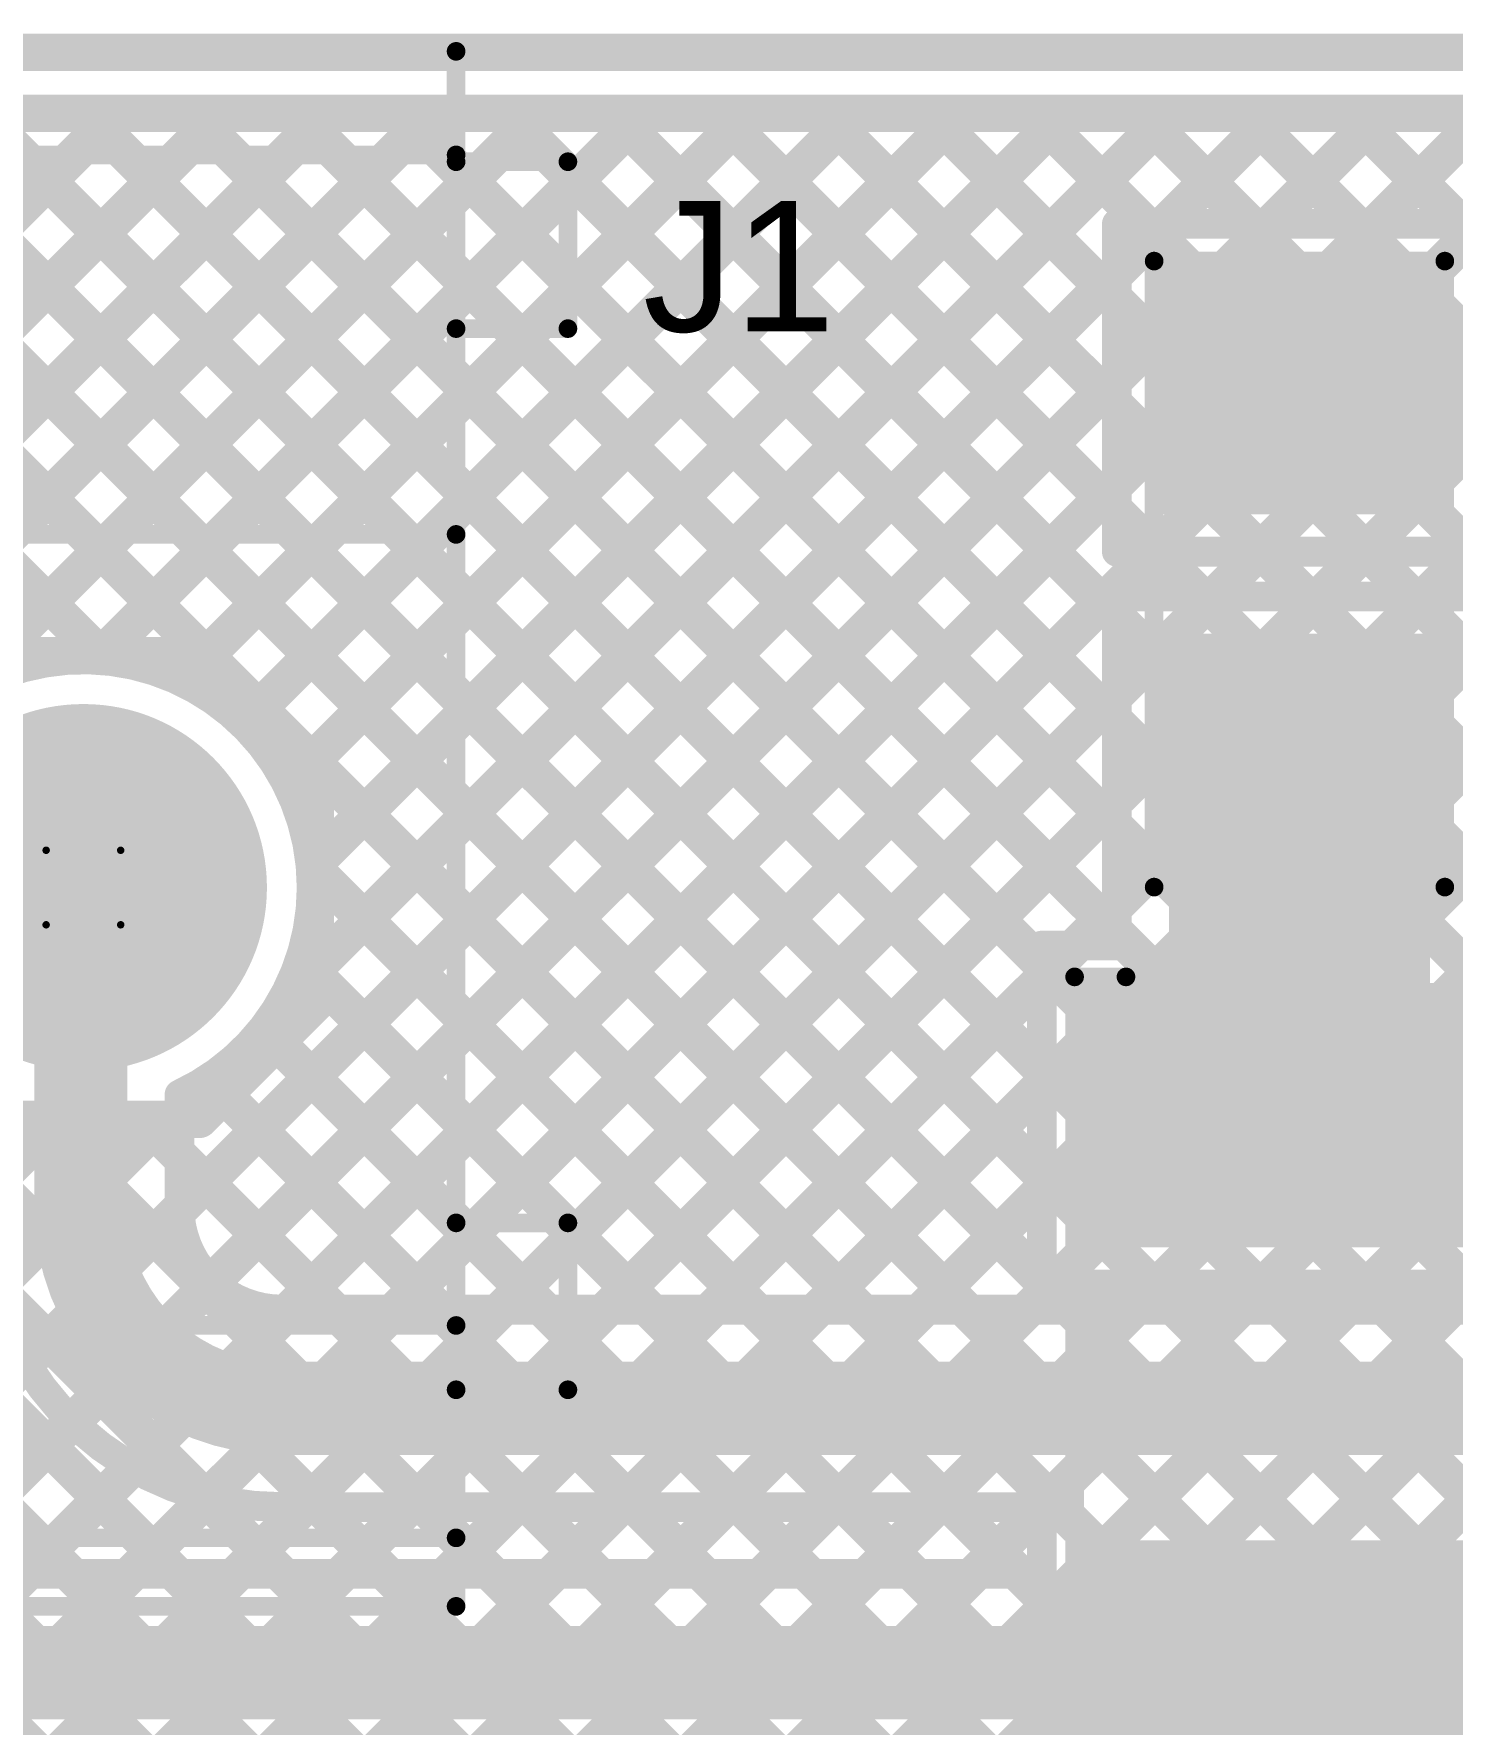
# Model space of a CAD drawing. Header units: inches. Extents: x -1.9 to 9.4, y 0 to 6.7.
# Drawn here: x 0.5357 to 0.9163, y 2.9372 to 3.3908 of the extents above; entities that cross this region are included whole.
import ezdxf

# ---------------------------------------------------------------- set-up
doc = ezdxf.new("R2010")
doc.units = ezdxf.units.IN
doc.header["$MEASUREMENT"] = 0
for name, color, linetype in [('Board Outline', 216, 'Continuous'), ('Bottom Layer', 5, 'Continuous'), ('Bottom Solder', 6, 'Continuous'), ('Drill Drawing', 1, 'Continuous'), ('Multi-Layer', 9, 'Continuous'), ('Pad Holes', 156, 'Continuous'), ('Top Layer', 1, 'Continuous'), ('Top Overlay', 2, 'Continuous'), ('Top Paste', 8, 'Continuous'), ('Top Solder', 216, 'Continuous')]:
    doc.layers.add(name, color=color, linetype=linetype)
doc.styles.add('Arial', font='', dxfattribs={"height": 0.2})
doc.styles.get('Arial').set_extended_font_data('Arial')

# ---------------------------------------------------------------- blocks, each defined once
blk = doc.blocks.new('KF129_5_08_3P_7')
at = {"layer": 'Bottom Layer'}
h = blk.add_hatch(color=5, dxfattribs=at)
edge = h.paths.add_edge_path()
edge.add_arc((-0.2, 0), 0.047244, 0, 360)
at = {"layer": 'Bottom Solder'}
h = blk.add_hatch(color=6, dxfattribs=at)
edge = h.paths.add_edge_path()
edge.add_arc((-0.2, 0), 0.049244, 0, 360)
at = {"layer": 'Multi-Layer'}
h = blk.add_hatch(color=9, dxfattribs=at)
edge = h.paths.add_edge_path()
edge.add_arc((-0.2, 0), 0.047244, 0, 360)
at = {"layer": 'Pad Holes'}
h = blk.add_hatch(color=7, dxfattribs=at)
edge = h.paths.add_edge_path()
edge.add_arc((-0.2, 0), 0.031496, 0, 360)
at = {"layer": 'Top Layer'}
h = blk.add_hatch(color=1, dxfattribs=at)
edge = h.paths.add_edge_path()
edge.add_arc((-0.2, 0), 0.047244, 0, 360)
at = {"layer": 'Top Solder'}
h = blk.add_hatch(color=216, dxfattribs=at)
edge = h.paths.add_edge_path()
edge.add_arc((-0.2, 0), 0.049244, 0, 360)
at = {"layer": 'Top Overlay', "const_width": 0.005}
for points in [[(-0.3, 0.192913), (-0.3, -0.22441)], [(0.3, 0.192913), (-0.3, 0.192913)], [(0.3, 0.174526), (-0.3, 0.174526)], [(-0.33, 0.134786), (-0.33, 0.09)], [(-0.3, 0.134786), (-0.33, 0.134786)], [(0.3, 0.117526), (-0.3, 0.117526)], [(-0.3, 0.09), (-0.33, 0.09)], [(0.3, -0.09477), (-0.3, -0.09477)], [(-0.33, -0.15), (-0.33, -0.194786)], [(-0.3, -0.15), (-0.33, -0.15)], [(-0.3, -0.194786), (-0.33, -0.194786)], [(0.3, -0.196622), (-0.3, -0.196622)], [(0.3, -0.22441), (-0.3, -0.22441)]]:
    blk.add_lwpolyline(points, dxfattribs=at)
at = {"layer": 'Top Overlay', "const_width": 0.0025}
for points in [[(-0.30125, 0.192913, 1), (-0.29875, 0.192913, 1)], [(-0.30125, 0.192913, 1), (-0.29875, 0.192913, 1)], [(-0.30125, 0.174526, 1), (-0.29875, 0.174526, 1)], [(-0.33125, 0.134786, 1), (-0.32875, 0.134786, 1)], [(-0.33125, 0.134786, 1), (-0.32875, 0.134786, 1)], [(-0.30125, 0.134786, 1), (-0.29875, 0.134786, 1)], [(-0.30125, 0.117526, 1), (-0.29875, 0.117526, 1)], [(-0.33125, 0.09, 1), (-0.32875, 0.09, 1)], [(-0.33125, 0.09, 1), (-0.32875, 0.09, 1)], [(-0.30125, 0.09, 1), (-0.29875, 0.09, 1)], [(-0.30125, -0.09477, 1), (-0.29875, -0.09477, 1)], [(-0.33125, -0.15, 1), (-0.32875, -0.15, 1)], [(-0.33125, -0.15, 1), (-0.32875, -0.15, 1)], [(-0.30125, -0.15, 1), (-0.29875, -0.15, 1)], [(-0.33125, -0.194786, 1), (-0.32875, -0.194786, 1)], [(-0.33125, -0.194786, 1), (-0.32875, -0.194786, 1)], [(-0.30125, -0.194786, 1), (-0.29875, -0.194786, 1)], [(-0.30125, -0.196622, 1), (-0.29875, -0.196622, 1)], [(-0.30125, -0.22441, 1), (-0.29875, -0.22441, 1)], [(-0.30125, -0.22441, 1), (-0.29875, -0.22441, 1)]]:
    blk.add_lwpolyline(points, format="xyb", close=True, dxfattribs=at)
blk = doc.blocks.new('R___1206_12')
at = {"layer": 'Top Layer'}
for points in [[(-0.08, 0.035), (-0.02, 0.035), (-0.02, -0.035), (-0.08, -0.035)], [(0.02, 0.035), (0.08, 0.035), (0.08, -0.035), (0.02, -0.035)]]:
    blk.add_hatch(color=1, dxfattribs=at).paths.add_polyline_path(points)
at = {"layer": 'Top Paste'}
for points in [[(-0.08, 0.035), (-0.02, 0.035), (-0.02, -0.035), (-0.08, -0.035)], [(0.02, 0.035), (0.08, 0.035), (0.08, -0.035), (0.02, -0.035)]]:
    blk.add_hatch(color=8, dxfattribs=at).paths.add_polyline_path(points)
at = {"layer": 'Top Solder'}
for points in [[(-0.084, 0.039), (-0.016, 0.039), (-0.016, -0.039), (-0.084, -0.039)], [(0.016, 0.039), (0.084, 0.039), (0.084, -0.039), (0.016, -0.039)]]:
    blk.add_hatch(color=216, dxfattribs=at).paths.add_polyline_path(points)
at = {"layer": 'Top Overlay', "const_width": 0.005}
for points in [[(-0.084, 0.039), (0.084, 0.039)], [(-0.084, 0.039), (-0.084, -0.039)], [(0.084, 0.039), (0.084, -0.039)], [(-0.084, -0.039), (0.084, -0.039)]]:
    blk.add_lwpolyline(points, dxfattribs=at)
at = {"layer": 'Top Overlay', "const_width": 0.0025}
for points in [[(-0.08525, 0.039, 1), (-0.08275, 0.039, 1)], [(-0.08525, 0.039, 1), (-0.08275, 0.039, 1)], [(0.08275, 0.039, 1), (0.08525, 0.039, 1)], [(0.08275, 0.039, 1), (0.08525, 0.039, 1)], [(-0.08525, -0.039, 1), (-0.08275, -0.039, 1)], [(-0.08525, -0.039, 1), (-0.08275, -0.039, 1)], [(0.08275, -0.039, 1), (0.08525, -0.039, 1)], [(0.08275, -0.039, 1), (0.08525, -0.039, 1)]]:
    blk.add_lwpolyline(points, format="xyb", close=True, dxfattribs=at)
blk = doc.blocks.new('SMA_DO_214AC__22')
at = {"layer": 'Top Layer'}
for points in [[(-0.1063, 0.05512), (-0.04331, 0.05512), (-0.04331, -0.05512), (-0.1063, -0.05512)], [(0.04331, 0.05512), (0.1063, 0.05512), (0.1063, -0.05512), (0.04331, -0.05512)]]:
    blk.add_hatch(color=1, dxfattribs=at).paths.add_polyline_path(points)
at = {"layer": 'Top Overlay'}
blk.add_hatch(color=2, dxfattribs=at).paths.add_polyline_path([(-0.15717, -0.06299), (-0.11122, -0.06299), (-0.11122, 0.06299), (-0.15717, 0.06299)])
at = {"layer": 'Top Paste'}
for points in [[(-0.1063, 0.05512), (-0.04331, 0.05512), (-0.04331, -0.05512), (-0.1063, -0.05512)], [(0.04331, 0.05512), (0.1063, 0.05512), (0.1063, -0.05512), (0.04331, -0.05512)]]:
    blk.add_hatch(color=8, dxfattribs=at).paths.add_polyline_path(points)
at = {"layer": 'Top Solder'}
for points in [[(-0.1103, 0.05912), (-0.03931, 0.05912), (-0.03931, -0.05912), (-0.1103, -0.05912)], [(0.03931, 0.05912), (0.1103, 0.05912), (0.1103, -0.05912), (0.03931, -0.05912)]]:
    blk.add_hatch(color=216, dxfattribs=at).paths.add_polyline_path(points)
at = {"layer": 'Top Overlay', "const_width": 0.005}
for points in [[(-0.11745, 0.06034), (0.1119, 0.06034)], [(0.1119, 0.06034), (0.1119, 0.04656)], [(0.1119, -0.04656), (0.1119, -0.06034)], [(-0.11745, -0.06034), (0.1119, -0.06034)]]:
    blk.add_lwpolyline(points, dxfattribs=at)
at = {"layer": 'Top Overlay', "const_width": 0.0025}
for points in [[(-0.1187, 0.06034, 1), (-0.1162, 0.06034, 1)], [(0.11065, 0.06034, 1), (0.11315, 0.06034, 1)], [(0.11065, 0.06034, 1), (0.11315, 0.06034, 1)], [(0.11065, 0.04656, 1), (0.11315, 0.04656, 1)], [(0.11065, -0.04656, 1), (0.11315, -0.04656, 1)], [(-0.1187, -0.06034, 1), (-0.1162, -0.06034, 1)], [(0.11065, -0.06034, 1), (0.11315, -0.06034, 1)], [(0.11065, -0.06034, 1), (0.11315, -0.06034, 1)]]:
    blk.add_lwpolyline(points, format="xyb", close=True, dxfattribs=at)

msp = doc.modelspace()

# ---------------------------------------------------------------- hatches: boundary and pattern name
at = {"layer": 'Top Layer'}
msp.add_hatch(color=1, dxfattribs=at).paths.add_polyline_path([(0.84034, 3.09083), (0.91034, 3.09083), (0.91034, 3.19583), (0.84034, 3.19583)])

# ---------------------------------------------------------------- linework, layer by layer
at = {"layer": 'Board Outline', "const_width": 0.01}
msp.add_lwpolyline([(0, 3.38583), (1.29134, 3.38583)], dxfattribs=at)
at = {"layer": 'Bottom Layer', "const_width": 0.01}
for points in [[(0.01631, 3.36951), (1.27503, 3.36951)], [(0.1659, 2.49672), (1.03869, 3.36951)], [(0.1659, 2.52501), (1.01041, 3.36951)], [(0.1659, 2.55329), (0.98212, 3.36951)], [(0.1659, 2.58158), (0.95384, 3.36951)], [(0.16792, 2.47046), (1.06697, 3.36951)], [(0.18206, 2.45632), (1.09526, 3.36951)], [(0.1962, 2.44217), (1.12354, 3.36951)], [(0.22389, 2.44157), (1.15183, 3.36951)], [(0.23842, 3.36951), (0.72654, 2.88138)], [(0.2497, 2.75022), (0.86898, 3.36951)], [(0.25217, 2.44157), (1.18011, 3.36951)], [(0.26384, 2.73608), (0.89727, 3.36951)], [(0.27266, 2.71662), (0.92555, 3.36951)], [(0.39623, 3.20789), (0.55786, 3.36951)], [(0.40812, 3.36951), (0.55368, 3.22396)], [(0.41037, 3.19374), (0.58614, 3.36951)], [(0.41128, 3.13809), (0.64271, 3.36951)], [(0.41128, 3.16637), (0.61443, 3.36951)], [(0.43641, 3.36951), (0.87509, 2.93083)], [(0.46469, 3.36951), (0.90338, 2.93083)], [(0.49297, 3.36951), (0.93166, 2.93083)], [(0.52126, 3.36951), (0.95995, 2.93083)], [(0.52544, 3.22396), (0.67099, 3.36951)], [(0.54954, 3.36951), (0.98823, 2.93083)], [(0.55372, 3.22396), (0.69928, 3.36951)], [(0.57783, 3.36951), (1.01651, 2.93083)], [(0.58108, 3.22303), (0.72756, 3.36951)], [(0.59523, 3.20889), (0.75585, 3.36951)], [(0.60611, 3.36951), (1.04136, 2.93426)], [(0.60937, 3.19475), (0.78413, 3.36951)], [(0.61128, 3.1401), (0.8407, 3.36951)], [(0.61128, 3.16838), (0.81242, 3.36951)], [(0.6344, 3.36951), (1.05334, 2.95057)], [(0.66268, 3.36951), (1.05334, 2.97885)], [(0.69096, 3.36951), (0.95067, 3.10981)], [(0.71925, 3.36951), (0.95217, 3.13659)], [(0.74753, 3.36951), (0.96856, 3.14849)], [(0.77582, 3.36951), (1.05334, 3.09199)], [(0.8041, 3.36951), (1.05153, 3.12209)], [(0.83239, 3.36951), (1.05917, 3.14273)], [(0.86067, 3.36951), (1.08169, 3.14849)], [(0.88895, 3.36951), (1.17583, 3.08264)], [(0.91724, 3.36951), (1.27503, 3.01173)], [(0.51792, 3.22396), (0.58016, 3.22396)], [(0.58016, 3.22396), (0.61128, 3.19283)], [(0.61128, 3.13059), (0.61128, 3.19283)], [(0.41128, 3.16836), (0.71739, 2.86225)], [(0.61128, 3.16635), (0.84681, 2.93083)], [(0.41128, 3.14008), (0.71739, 2.83397)], [(0.61128, 3.13807), (0.81852, 2.93083)], [(0.58016, 3.09947), (0.61128, 3.13059)], [(0.85456, 2.93083), (1.05153, 3.12779)], [(0.40189, 3.12119), (0.71739, 2.80568)], [(0.60088, 3.12019), (0.79024, 2.93083)], [(0.28046, 2.44157), (0.95067, 3.11179)], [(0.38774, 3.10705), (0.71739, 2.7774)], [(0.58674, 3.10604), (0.76897, 2.92381)], [(0.1659, 2.723), (0.54237, 3.09947)], [(0.23133, 2.76014), (0.57065, 3.09947)], [(0.36704, 3.09947), (0.71739, 2.74911)], [(0.51792, 3.09947), (0.58016, 3.09947)], [(0.53675, 3.09947), (0.74069, 2.89553)], [(0.56503, 3.09947), (0.75483, 2.90967)], [(0.88285, 2.93083), (1.05334, 3.10132)], [(0.79799, 2.93083), (0.96305, 3.09589)], [(0.82628, 2.93083), (0.99032, 3.09487)], [(0.82628, 2.93083), (0.99032, 3.09487)], [(0.91113, 2.93083), (1.05334, 3.07303)]]:
    msp.add_lwpolyline(points, dxfattribs=at)
at = {"layer": 'Bottom Layer', "const_width": 0.005}
for points in [[(0.54704, 3.36951, 1), (0.55204, 3.36951, 1)], [(0.55536, 3.36951, 1), (0.56036, 3.36951, 1)], [(0.57533, 3.36951, 1), (0.58033, 3.36951, 1)], [(0.58364, 3.36951, 1), (0.58864, 3.36951, 1)], [(0.60361, 3.36951, 1), (0.60861, 3.36951, 1)], [(0.61193, 3.36951, 1), (0.61693, 3.36951, 1)], [(0.6319, 3.36951, 1), (0.6369, 3.36951, 1)], [(0.64021, 3.36951, 1), (0.64521, 3.36951, 1)], [(0.66018, 3.36951, 1), (0.66518, 3.36951, 1)], [(0.66849, 3.36951, 1), (0.67349, 3.36951, 1)], [(0.68846, 3.36951, 1), (0.69346, 3.36951, 1)], [(0.69678, 3.36951, 1), (0.70178, 3.36951, 1)], [(0.71675, 3.36951, 1), (0.72175, 3.36951, 1)], [(0.72506, 3.36951, 1), (0.73006, 3.36951, 1)], [(0.74503, 3.36951, 1), (0.75003, 3.36951, 1)], [(0.75335, 3.36951, 1), (0.75835, 3.36951, 1)], [(0.77332, 3.36951, 1), (0.77832, 3.36951, 1)], [(0.78163, 3.36951, 1), (0.78663, 3.36951, 1)], [(0.8016, 3.36951, 1), (0.8066, 3.36951, 1)], [(0.80992, 3.36951, 1), (0.81492, 3.36951, 1)], [(0.82989, 3.36951, 1), (0.83489, 3.36951, 1)], [(0.8382, 3.36951, 1), (0.8432, 3.36951, 1)], [(0.85817, 3.36951, 1), (0.86317, 3.36951, 1)], [(0.86648, 3.36951, 1), (0.87148, 3.36951, 1)], [(0.88645, 3.36951, 1), (0.89145, 3.36951, 1)], [(0.89477, 3.36951, 1), (0.89977, 3.36951, 1)], [(0.91474, 3.36951, 1), (0.91974, 3.36951, 1)], [(0.55118, 3.22396, 1), (0.55618, 3.22396, 1)], [(0.55122, 3.22396, 1), (0.55622, 3.22396, 1)], [(0.57766, 3.22396, 1), (0.58266, 3.22396, 1)], [(0.57766, 3.22396, 1), (0.58266, 3.22396, 1)], [(0.57858, 3.22303, 1), (0.58358, 3.22303, 1)], [(0.59273, 3.20889, 1), (0.59773, 3.20889, 1)], [(0.60687, 3.19475, 1), (0.61187, 3.19475, 1)], [(0.60878, 3.19283, 1), (0.61378, 3.19283, 1)], [(0.60878, 3.19283, 1), (0.61378, 3.19283, 1)], [(0.60878, 3.16838, 1), (0.61378, 3.16838, 1)], [(0.60878, 3.16635, 1), (0.61378, 3.16635, 1)], [(0.60878, 3.1401, 1), (0.61378, 3.1401, 1)], [(0.60878, 3.13807, 1), (0.61378, 3.13807, 1)], [(0.60878, 3.13059, 1), (0.61378, 3.13059, 1)], [(0.60878, 3.13059, 1), (0.61378, 3.13059, 1)], [(0.59838, 3.12019, 1), (0.60338, 3.12019, 1)], [(0.58424, 3.10604, 1), (0.58924, 3.10604, 1)], [(0.53425, 3.09947, 1), (0.53925, 3.09947, 1)], [(0.53987, 3.09947, 1), (0.54487, 3.09947, 1)], [(0.56253, 3.09947, 1), (0.56753, 3.09947, 1)], [(0.56815, 3.09947, 1), (0.57315, 3.09947, 1)], [(0.57766, 3.09947, 1), (0.58266, 3.09947, 1)], [(0.57766, 3.09947, 1), (0.58266, 3.09947, 1)]]:
    msp.add_lwpolyline(points, format="xyb", close=True, dxfattribs=at)
at = {"layer": 'Drill Drawing', "const_width": 0.002}
for points in [[(0.53904, 3.17171), (0.55904, 3.17171)], [(0.53904, 3.15171), (0.53904, 3.17171)], [(0.55904, 3.15171), (0.55904, 3.17171)], [(0.53904, 3.15171), (0.55904, 3.15171)]]:
    msp.add_lwpolyline(points, dxfattribs=at)
at = {"layer": 'Drill Drawing', "const_width": 0.001}
for points in [[(0.53854, 3.17171, 1), (0.53954, 3.17171, 1)], [(0.53854, 3.17171, 1), (0.53954, 3.17171, 1)], [(0.55854, 3.17171, 1), (0.55954, 3.17171, 1)], [(0.55854, 3.17171, 1), (0.55954, 3.17171, 1)], [(0.53854, 3.15171, 1), (0.53954, 3.15171, 1)], [(0.53854, 3.15171, 1), (0.53954, 3.15171, 1)], [(0.55854, 3.15171, 1), (0.55954, 3.15171, 1)], [(0.55854, 3.15171, 1), (0.55954, 3.15171, 1)]]:
    msp.add_lwpolyline(points, format="xyb", close=True, dxfattribs=at)
at = {"layer": 'Top Layer'}
for points, const_width in [([(0.01529, 3.37053), (0.94859, 3.37053)], 0.008), ([(0.39285, 3.20451), (0.55888, 3.37053)], 0.008), ([(0.39764, 3.12444), (0.64373, 3.37053)], 0.008), ([(0.40444, 3.18781), (0.58716, 3.37053)], 0.008), ([(0.4071, 3.37053), (0.55497, 3.22267)], 0.008), ([(0.41018, 3.16527), (0.61545, 3.37053)], 0.008), ([(0.43539, 3.37053), (0.75748, 3.04844)], 0.008), ([(0.46367, 3.37053), (0.78576, 3.04844)], 0.008), ([(0.49195, 3.37053), (0.80622, 3.05627)], 0.008), ([(0.51186, 3.21038), (0.67201, 3.37053)], 0.008), ([(0.52024, 3.37053), (0.80622, 3.08455)], 0.008), ([(0.54852, 3.37053), (0.80622, 3.11284)], 0.008), ([(0.55262, 3.22285), (0.7003, 3.37053)], 0.008), ([(0.57516, 3.21711), (0.72858, 3.37053)], 0.008), ([(0.57681, 3.37053), (0.80622, 3.14112)], 0.008), ([(0.59185, 3.20551), (0.75687, 3.37053)], 0.008), ([(0.6018, 3.13062), (0.84172, 3.37053)], 0.008), ([(0.60378, 3.18917), (0.78515, 3.37053)], 0.008), ([(0.60509, 3.37053), (0.82634, 3.14929)], 0.008), ([(0.61004, 3.16714), (0.81344, 3.37053)], 0.008), ([(0.63338, 3.37053), (0.82634, 3.17757)], 0.008), ([(0.66166, 3.37053), (0.82634, 3.20585)], 0.008), ([(0.68994, 3.37053), (0.82634, 3.23414)], 0.008), ([(0.71823, 3.37053), (0.82634, 3.26242)], 0.008), ([(0.74651, 3.37053), (0.82634, 3.29071)], 0.008), ([(0.7748, 3.37053), (0.82634, 3.31899)], 0.008), ([(0.80308, 3.37053), (0.83379, 3.33983)], 0.008), ([(0.83137, 3.37053), (0.86207, 3.33983)], 0.008), ([(0.8393, 3.33983), (0.87, 3.37053)], 0.008), ([(0.85965, 3.37053), (0.89036, 3.33983)], 0.008), ([(0.86758, 3.33983), (0.89829, 3.37053)], 0.008), ([(0.88793, 3.37053), (0.91864, 3.33983)], 0.008), ([(0.89587, 3.33983), (0.92657, 3.37053)], 0.008), ([(0.91622, 3.37053), (0.94859, 3.33816)], 0.008), ([(0.82634, 3.33983), (0.92434, 3.33983)], 0.008), ([(0.82634, 3.25183), (0.82634, 3.33983)], 0.008), ([(0.91864, 3.33983), (0.92434, 3.33413)], 0.008), ([(0.57484, 3.07537), (0.82634, 3.32687)], 0.008), ([(0.58355, 3.0558), (0.82634, 3.29858)], 0.008), ([(0.87534, 3.29583), (0.9581, 3.29583)], 0.02), ([(0.60448, 3.04844), (0.82634, 3.2703)], 0.008), ([(0.63277, 3.04844), (0.83615, 3.25183)], 0.008), ([(0.82634, 3.25183), (0.92434, 3.25183)], 0.008), ([(0.83694, 3.25183), (0.84894, 3.23983)], 0.008), ([(0.85244, 3.23983), (0.86443, 3.25183)], 0.008), ([(0.86522, 3.25183), (0.87722, 3.23983)], 0.008), ([(0.88072, 3.23983), (0.89272, 3.25183)], 0.008), ([(0.8935, 3.25183), (0.9055, 3.23983)], 0.008), ([(0.909, 3.23983), (0.921, 3.25183)], 0.008), ([(0.82634, 3.23983), (0.92434, 3.23983)], 0.008), ([(0.82634, 3.20983), (0.82634, 3.23983)], 0.008), ([(0.66105, 3.04844), (0.82634, 3.21373)], 0.008), ([(0.82634, 3.15183), (0.82634, 3.20983)], 0.008), ([(0.82634, 3.15183), (0.82634, 3.20983)], 0.008), ([(0.68934, 3.04844), (0.82634, 3.18545)], 0.008), ([(0.54834, 3.07583), (0.54834, 3.16171)], 0.025), ([(0.54834, 3.16171), (0.54904, 3.16171)], 0.025), ([(0.61, 3.16764), (0.72919, 3.04844)], 0.008), ([(0.8153, 3.14613), (0.82634, 3.15716)], 0.008), ([(0.82634, 3.14613), (0.82634, 3.15183)], 0.008), ([(0.80622, 3.14613), (0.82634, 3.14613)], 0.008), ([(0.80622, 3.05513), (0.80622, 3.14613)], 0.008), ([(0.4076, 3.14377), (0.57384, 2.97752)], 0.008), ([(0.60711, 3.14224), (0.70091, 3.04844)], 0.008), ([(0.71762, 3.04844), (0.80622, 3.13704)], 0.008), ([(0.39807, 3.12501), (0.54555, 2.97752)], 0.008), ([(0.5972, 3.12387), (0.67262, 3.04844)], 0.008), ([(0.57484, 3.10365), (0.58014, 3.10895)], 0.008), ([(0.58242, 3.11036), (0.64434, 3.04844)], 0.008), ([(0.74591, 3.04844), (0.80622, 3.10876)], 0.008), ([(0.57484, 3.07583), (0.57484, 3.10617)], 0.008), ([(0.57484, 3.08966), (0.61605, 3.04844)], 0.008), ([(0.77419, 3.04844), (0.80622, 3.08048)], 0.008), ([(0.80247, 3.04844), (0.80916, 3.05513)], 0.008), ([(0.80622, 3.05513), (0.94446, 3.05513)], 0.008), ([(0.80735, 3.05513), (0.81404, 3.04844)], 0.008), ([(0.83076, 3.04844), (0.83745, 3.05513)], 0.008), ([(0.83564, 3.05513), (0.84233, 3.04844)], 0.008), ([(0.85904, 3.04844), (0.86573, 3.05513)], 0.008), ([(0.86392, 3.05513), (0.87061, 3.04844)], 0.008), ([(0.88733, 3.04844), (0.89402, 3.05513)], 0.008), ([(0.89221, 3.05513), (0.8989, 3.04844)], 0.008), ([(0.91561, 3.04844), (0.9223, 3.05513)], 0.008), ([(0.60222, 3.04844), (0.94859, 3.04844)], 0.008), ([(0.47699, 2.97752), (0.53354, 3.03407)], 0.008), ([(0.60222, 3.02194), (0.95921, 3.02194)], 0.025), ([(0.50528, 2.97752), (0.54607, 3.01831)], 0.008), ([(0.53356, 2.97752), (0.56217, 3.00613)], 0.008), ([(0.56185, 2.97752), (0.58228, 2.99796)], 0.008), ([(0.58148, 2.99817), (0.60212, 2.97752)], 0.008), ([(0.59013, 2.97752), (0.60805, 2.99544)], 0.008), ([(0.60222, 2.99544), (0.80622, 2.99544)], 0.008), ([(0.61248, 2.99544), (0.63041, 2.97752)], 0.008), ([(0.61842, 2.97752), (0.63634, 2.99544)], 0.008), ([(0.64077, 2.99544), (0.65869, 2.97752)], 0.008), ([(0.6467, 2.97752), (0.66462, 2.99544)], 0.008), ([(0.66905, 2.99544), (0.68697, 2.97752)], 0.008), ([(0.67498, 2.97752), (0.69291, 2.99544)], 0.008), ([(0.69734, 2.99544), (0.71526, 2.97752)], 0.008), ([(0.70327, 2.97752), (0.72119, 2.99544)], 0.008), ([(0.72562, 2.99544), (0.74354, 2.97752)], 0.008), ([(0.73155, 2.97752), (0.74947, 2.99544)], 0.008), ([(0.75391, 2.99544), (0.77183, 2.97752)], 0.008), ([(0.75984, 2.97752), (0.77776, 2.99544)], 0.008), ([(0.78219, 2.99544), (0.80011, 2.97752)], 0.008), ([(0.78812, 2.97752), (0.80604, 2.99544)], 0.008), ([(0.80622, 2.97752), (0.80622, 2.99544)], 0.008), ([(0.39112, 2.97752), (0.80622, 2.97752)], 0.008), ([(0.39112, 2.95102), (0.85834, 2.95102)], 0.025), ([(0.87534, 2.95102), (0.8816, 2.95102)], 0.025)]:
    msp.add_lwpolyline(points, dxfattribs=dict(at, const_width=const_width))
for points, const_width in [([(0.54652, 3.37053, 1), (0.55052, 3.37053, 1)], 0.004), ([(0.55688, 3.37053, 1), (0.56088, 3.37053, 1)], 0.004), ([(0.57481, 3.37053, 1), (0.57881, 3.37053, 1)], 0.004), ([(0.58516, 3.37053, 1), (0.58916, 3.37053, 1)], 0.004), ([(0.60309, 3.37053, 1), (0.60709, 3.37053, 1)], 0.004), ([(0.61345, 3.37053, 1), (0.61745, 3.37053, 1)], 0.004), ([(0.63138, 3.37053, 1), (0.63538, 3.37053, 1)], 0.004), ([(0.64173, 3.37053, 1), (0.64573, 3.37053, 1)], 0.004), ([(0.65966, 3.37053, 1), (0.66366, 3.37053, 1)], 0.004), ([(0.67001, 3.37053, 1), (0.67401, 3.37053, 1)], 0.004), ([(0.68794, 3.37053, 1), (0.69194, 3.37053, 1)], 0.004), ([(0.6983, 3.37053, 1), (0.7023, 3.37053, 1)], 0.004), ([(0.71623, 3.37053, 1), (0.72023, 3.37053, 1)], 0.004), ([(0.72658, 3.37053, 1), (0.73058, 3.37053, 1)], 0.004), ([(0.74451, 3.37053, 1), (0.74851, 3.37053, 1)], 0.004), ([(0.75487, 3.37053, 1), (0.75887, 3.37053, 1)], 0.004), ([(0.7728, 3.37053, 1), (0.7768, 3.37053, 1)], 0.004), ([(0.78315, 3.37053, 1), (0.78715, 3.37053, 1)], 0.004), ([(0.80108, 3.37053, 1), (0.80508, 3.37053, 1)], 0.004), ([(0.81144, 3.37053, 1), (0.81544, 3.37053, 1)], 0.004), ([(0.82937, 3.37053, 1), (0.83337, 3.37053, 1)], 0.004), ([(0.83972, 3.37053, 1), (0.84372, 3.37053, 1)], 0.004), ([(0.85765, 3.37053, 1), (0.86165, 3.37053, 1)], 0.004), ([(0.868, 3.37053, 1), (0.872, 3.37053, 1)], 0.004), ([(0.88593, 3.37053, 1), (0.88993, 3.37053, 1)], 0.004), ([(0.89629, 3.37053, 1), (0.90029, 3.37053, 1)], 0.004), ([(0.91422, 3.37053, 1), (0.91822, 3.37053, 1)], 0.004), ([(0.82434, 3.33983, 1), (0.82834, 3.33983, 1)], 0.004), ([(0.82434, 3.33983, 1), (0.82834, 3.33983, 1)], 0.004), ([(0.83179, 3.33983, 1), (0.83579, 3.33983, 1)], 0.004), ([(0.8373, 3.33983, 1), (0.8413, 3.33983, 1)], 0.004), ([(0.86007, 3.33983, 1), (0.86407, 3.33983, 1)], 0.004), ([(0.86558, 3.33983, 1), (0.86958, 3.33983, 1)], 0.004), ([(0.88836, 3.33983, 1), (0.89236, 3.33983, 1)], 0.004), ([(0.89387, 3.33983, 1), (0.89787, 3.33983, 1)], 0.004), ([(0.91664, 3.33983, 1), (0.92064, 3.33983, 1)], 0.004), ([(0.91664, 3.33983, 1), (0.92064, 3.33983, 1)], 0.004), ([(0.82434, 3.32687, 1), (0.82834, 3.32687, 1)], 0.004), ([(0.82434, 3.31899, 1), (0.82834, 3.31899, 1)], 0.004), ([(0.82434, 3.29858, 1), (0.82834, 3.29858, 1)], 0.004), ([(0.87034, 3.29583, 1), (0.88034, 3.29583, 1)], 0.01), ([(0.82434, 3.29071, 1), (0.82834, 3.29071, 1)], 0.004), ([(0.82434, 3.2703, 1), (0.82834, 3.2703, 1)], 0.004), ([(0.82434, 3.26242, 1), (0.82834, 3.26242, 1)], 0.004), ([(0.82434, 3.25183, 1), (0.82834, 3.25183, 1)], 0.004), ([(0.82434, 3.25183, 1), (0.82834, 3.25183, 1)], 0.004), ([(0.83415, 3.25183, 1), (0.83815, 3.25183, 1)], 0.004), ([(0.83494, 3.25183, 1), (0.83894, 3.25183, 1)], 0.004), ([(0.86243, 3.25183, 1), (0.86643, 3.25183, 1)], 0.004), ([(0.86322, 3.25183, 1), (0.86722, 3.25183, 1)], 0.004), ([(0.89072, 3.25183, 1), (0.89472, 3.25183, 1)], 0.004), ([(0.8915, 3.25183, 1), (0.8955, 3.25183, 1)], 0.004), ([(0.82434, 3.23983, 1), (0.82834, 3.23983, 1)], 0.004), ([(0.82434, 3.23983, 1), (0.82834, 3.23983, 1)], 0.004), ([(0.84694, 3.23983, 1), (0.85094, 3.23983, 1)], 0.004), ([(0.85044, 3.23983, 1), (0.85443, 3.23983, 1)], 0.004), ([(0.87522, 3.23983, 1), (0.87922, 3.23983, 1)], 0.004), ([(0.87872, 3.23983, 1), (0.88272, 3.23983, 1)], 0.004), ([(0.9035, 3.23983, 1), (0.9075, 3.23983, 1)], 0.004), ([(0.907, 3.23983, 1), (0.911, 3.23983, 1)], 0.004), ([(0.82434, 3.23414, 1), (0.82834, 3.23414, 1)], 0.004), ([(0.55062, 3.22285, 1), (0.55462, 3.22285, 1)], 0.004), ([(0.55297, 3.22267, 1), (0.55697, 3.22267, 1)], 0.004), ([(0.57316, 3.21711, 1), (0.57716, 3.21711, 1)], 0.004), ([(0.82434, 3.21373, 1), (0.82834, 3.21373, 1)], 0.004), ([(0.82434, 3.20983, 1), (0.82834, 3.20983, 1)], 0.004), ([(0.82434, 3.20983, 1), (0.82834, 3.20983, 1)], 0.004), ([(0.82434, 3.20983, 1), (0.82834, 3.20983, 1)], 0.004), ([(0.58985, 3.20551, 1), (0.59385, 3.20551, 1)], 0.004), ([(0.82434, 3.20585, 1), (0.82834, 3.20585, 1)], 0.004), ([(0.60178, 3.18917, 1), (0.60578, 3.18917, 1)], 0.004), ([(0.82434, 3.18545, 1), (0.82834, 3.18545, 1)], 0.004), ([(0.82434, 3.17757, 1), (0.82834, 3.17757, 1)], 0.004), ([(0.54209, 3.16171, 1), (0.55459, 3.16171, 1)], 0.0125), ([(0.54209, 3.16171, 1), (0.55459, 3.16171, 1)], 0.0125), ([(0.54279, 3.16171, 1), (0.55529, 3.16171, 1)], 0.0125), ([(0.608, 3.16764, 1), (0.612, 3.16764, 1)], 0.004), ([(0.60804, 3.16714, 1), (0.61204, 3.16714, 1)], 0.004), ([(0.60828, 3.16171, 1), (0.61228, 3.16171, 1)], 0.004), ([(0.60828, 3.16171, 1), (0.61228, 3.16171, 1)], 0.004), ([(0.82434, 3.15716, 1), (0.82834, 3.15716, 1)], 0.004), ([(0.82434, 3.15183, 1), (0.82834, 3.15183, 1)], 0.004), ([(0.82434, 3.15183, 1), (0.82834, 3.15183, 1)], 0.004), ([(0.82434, 3.15183, 1), (0.82834, 3.15183, 1)], 0.004), ([(0.82434, 3.14929, 1), (0.82834, 3.14929, 1)], 0.004), ([(0.80422, 3.14613, 1), (0.80822, 3.14613, 1)], 0.004), ([(0.80422, 3.14613, 1), (0.80822, 3.14613, 1)], 0.004), ([(0.8133, 3.14613, 1), (0.8173, 3.14613, 1)], 0.004), ([(0.82434, 3.14613, 1), (0.82834, 3.14613, 1)], 0.004), ([(0.82434, 3.14613, 1), (0.82834, 3.14613, 1)], 0.004), ([(0.60511, 3.14224, 1), (0.60911, 3.14224, 1)], 0.004), ([(0.80422, 3.14112, 1), (0.80822, 3.14112, 1)], 0.004), ([(0.80422, 3.13704, 1), (0.80822, 3.13704, 1)], 0.004), ([(0.5998, 3.13062, 1), (0.6038, 3.13062, 1)], 0.004), ([(0.5952, 3.12387, 1), (0.5992, 3.12387, 1)], 0.004), ([(0.80422, 3.11284, 1), (0.80822, 3.11284, 1)], 0.004), ([(0.57814, 3.10895, 1), (0.58214, 3.10895, 1)], 0.004), ([(0.58042, 3.11036, 1), (0.58442, 3.11036, 1)], 0.004), ([(0.80422, 3.10876, 1), (0.80822, 3.10876, 1)], 0.004), ([(0.57284, 3.10617, 1), (0.57684, 3.10617, 1)], 0.004), ([(0.57284, 3.10617, 1), (0.57684, 3.10617, 1)], 0.004), ([(0.57284, 3.10365, 1), (0.57684, 3.10365, 1)], 0.004), ([(0.57284, 3.08966, 1), (0.57684, 3.08966, 1)], 0.004), ([(0.54209, 3.07583, 1), (0.55459, 3.07583, 1)], 0.0125), ([(0.54209, 3.07583, 1), (0.55459, 3.07583, 1)], 0.0125), ([(0.80422, 3.08455, 1), (0.80822, 3.08455, 1)], 0.004), ([(0.80422, 3.08048, 1), (0.80822, 3.08048, 1)], 0.004), ([(0.57284, 3.07583, 1), (0.57684, 3.07583, 1)], 0.004), ([(0.57284, 3.07583, 1), (0.57684, 3.07583, 1)], 0.004), ([(0.57284, 3.07537, 1), (0.57684, 3.07537, 1)], 0.004), ([(0.58155, 3.0558, 1), (0.58555, 3.0558, 1)], 0.004), ([(0.80422, 3.05627, 1), (0.80822, 3.05627, 1)], 0.004), ([(0.80422, 3.05513, 1), (0.80822, 3.05513, 1)], 0.004), ([(0.80422, 3.05513, 1), (0.80822, 3.05513, 1)], 0.004), ([(0.80535, 3.05513, 1), (0.80935, 3.05513, 1)], 0.004), ([(0.80716, 3.05513, 1), (0.81116, 3.05513, 1)], 0.004), ([(0.83364, 3.05513, 1), (0.83764, 3.05513, 1)], 0.004), ([(0.83545, 3.05513, 1), (0.83945, 3.05513, 1)], 0.004), ([(0.86192, 3.05513, 1), (0.86592, 3.05513, 1)], 0.004), ([(0.86373, 3.05513, 1), (0.86773, 3.05513, 1)], 0.004), ([(0.89021, 3.05513, 1), (0.89421, 3.05513, 1)], 0.004), ([(0.89202, 3.05513, 1), (0.89602, 3.05513, 1)], 0.004), ([(0.60022, 3.04844, 1), (0.60422, 3.04844, 1)], 0.004), ([(0.60022, 3.04844, 1), (0.60422, 3.04844, 1)], 0.004), ([(0.60248, 3.04844, 1), (0.60648, 3.04844, 1)], 0.004), ([(0.61405, 3.04844, 1), (0.61805, 3.04844, 1)], 0.004), ([(0.63077, 3.04844, 1), (0.63477, 3.04844, 1)], 0.004), ([(0.64234, 3.04844, 1), (0.64634, 3.04844, 1)], 0.004), ([(0.65905, 3.04844, 1), (0.66305, 3.04844, 1)], 0.004), ([(0.67062, 3.04844, 1), (0.67462, 3.04844, 1)], 0.004), ([(0.68734, 3.04844, 1), (0.69134, 3.04844, 1)], 0.004), ([(0.69891, 3.04844, 1), (0.70291, 3.04844, 1)], 0.004), ([(0.71562, 3.04844, 1), (0.71962, 3.04844, 1)], 0.004), ([(0.72719, 3.04844, 1), (0.73119, 3.04844, 1)], 0.004), ([(0.74391, 3.04844, 1), (0.74791, 3.04844, 1)], 0.004), ([(0.75548, 3.04844, 1), (0.75948, 3.04844, 1)], 0.004), ([(0.77219, 3.04844, 1), (0.77619, 3.04844, 1)], 0.004), ([(0.78376, 3.04844, 1), (0.78776, 3.04844, 1)], 0.004), ([(0.80047, 3.04844, 1), (0.80447, 3.04844, 1)], 0.004), ([(0.81204, 3.04844, 1), (0.81604, 3.04844, 1)], 0.004), ([(0.82876, 3.04844, 1), (0.83276, 3.04844, 1)], 0.004), ([(0.84033, 3.04844, 1), (0.84433, 3.04844, 1)], 0.004), ([(0.85704, 3.04844, 1), (0.86104, 3.04844, 1)], 0.004), ([(0.86861, 3.04844, 1), (0.87261, 3.04844, 1)], 0.004), ([(0.88533, 3.04844, 1), (0.88933, 3.04844, 1)], 0.004), ([(0.8969, 3.04844, 1), (0.9009, 3.04844, 1)], 0.004), ([(0.91361, 3.04844, 1), (0.91761, 3.04844, 1)], 0.004), ([(0.53154, 3.03407, 1), (0.53554, 3.03407, 1)], 0.004), ([(0.59597, 3.02194, 1), (0.60847, 3.02194, 1)], 0.0125), ([(0.59597, 3.02194, 1), (0.60847, 3.02194, 1)], 0.0125), ([(0.54407, 3.01831, 1), (0.54807, 3.01831, 1)], 0.004), ([(0.56017, 3.00613, 1), (0.56417, 3.00613, 1)], 0.004), ([(0.57948, 2.99817, 1), (0.58348, 2.99817, 1)], 0.004), ([(0.58028, 2.99796, 1), (0.58428, 2.99796, 1)], 0.004), ([(0.60022, 2.99544, 1), (0.60422, 2.99544, 1)], 0.004), ([(0.60022, 2.99544, 1), (0.60422, 2.99544, 1)], 0.004), ([(0.60605, 2.99544, 1), (0.61005, 2.99544, 1)], 0.004), ([(0.61049, 2.99544, 1), (0.61448, 2.99544, 1)], 0.004), ([(0.63434, 2.99544, 1), (0.63834, 2.99544, 1)], 0.004), ([(0.63877, 2.99544, 1), (0.64277, 2.99544, 1)], 0.004), ([(0.66262, 2.99544, 1), (0.66662, 2.99544, 1)], 0.004), ([(0.66705, 2.99544, 1), (0.67105, 2.99544, 1)], 0.004), ([(0.69091, 2.99544, 1), (0.69491, 2.99544, 1)], 0.004), ([(0.69534, 2.99544, 1), (0.69934, 2.99544, 1)], 0.004), ([(0.71919, 2.99544, 1), (0.72319, 2.99544, 1)], 0.004), ([(0.72362, 2.99544, 1), (0.72762, 2.99544, 1)], 0.004), ([(0.74747, 2.99544, 1), (0.75147, 2.99544, 1)], 0.004), ([(0.75191, 2.99544, 1), (0.75591, 2.99544, 1)], 0.004), ([(0.77576, 2.99544, 1), (0.77976, 2.99544, 1)], 0.004), ([(0.78019, 2.99544, 1), (0.78419, 2.99544, 1)], 0.004), ([(0.80404, 2.99544, 1), (0.80804, 2.99544, 1)], 0.004), ([(0.80422, 2.99544, 1), (0.80822, 2.99544, 1)], 0.004), ([(0.80422, 2.99544, 1), (0.80822, 2.99544, 1)], 0.004), ([(0.53156, 2.97752, 1), (0.53556, 2.97752, 1)], 0.004), ([(0.54355, 2.97752, 1), (0.54755, 2.97752, 1)], 0.004), ([(0.55985, 2.97752, 1), (0.56385, 2.97752, 1)], 0.004), ([(0.57184, 2.97752, 1), (0.57584, 2.97752, 1)], 0.004), ([(0.58813, 2.97752, 1), (0.59213, 2.97752, 1)], 0.004), ([(0.60012, 2.97752, 1), (0.60412, 2.97752, 1)], 0.004), ([(0.61642, 2.97752, 1), (0.62042, 2.97752, 1)], 0.004), ([(0.62841, 2.97752, 1), (0.63241, 2.97752, 1)], 0.004), ([(0.6447, 2.97752, 1), (0.6487, 2.97752, 1)], 0.004), ([(0.65669, 2.97752, 1), (0.66069, 2.97752, 1)], 0.004), ([(0.67298, 2.97752, 1), (0.67698, 2.97752, 1)], 0.004), ([(0.68497, 2.97752, 1), (0.68897, 2.97752, 1)], 0.004), ([(0.70127, 2.97752, 1), (0.70527, 2.97752, 1)], 0.004), ([(0.71326, 2.97752, 1), (0.71726, 2.97752, 1)], 0.004), ([(0.72955, 2.97752, 1), (0.73355, 2.97752, 1)], 0.004), ([(0.74154, 2.97752, 1), (0.74554, 2.97752, 1)], 0.004), ([(0.75784, 2.97752, 1), (0.76184, 2.97752, 1)], 0.004), ([(0.76983, 2.97752, 1), (0.77383, 2.97752, 1)], 0.004), ([(0.78612, 2.97752, 1), (0.79012, 2.97752, 1)], 0.004), ([(0.79811, 2.97752, 1), (0.80211, 2.97752, 1)], 0.004), ([(0.80422, 2.97752, 1), (0.80822, 2.97752, 1)], 0.004), ([(0.80422, 2.97752, 1), (0.80822, 2.97752, 1)], 0.004), ([(0.85209, 2.95102, 1), (0.86459, 2.95102, 1)], 0.0125), ([(0.86909, 2.95102, 1), (0.88159, 2.95102, 1)], 0.0125), ([(0.87535, 2.95102, 1), (0.88785, 2.95102, 1)], 0.0125)]:
    msp.add_lwpolyline(points, format="xyb", close=True, dxfattribs=dict(at, const_width=const_width))
for points, const_width in [([(0.52184, 3.10684, -1.79723), (0.61028, 3.16171)], 0.008), ([(0.61028, 3.16171, -0.291882), (0.57484, 3.10617)], 0.008), ([(0.60222, 3.02194, -0.414214), (0.54834, 3.07583)], 0.025), ([(0.60222, 2.99544, -0.414214), (0.52184, 3.07583)], 0.008), ([(0.60222, 3.04844, -0.414214), (0.57484, 3.07583)], 0.008)]:
    msp.add_lwpolyline(points, format="xyb", dxfattribs=dict(at, const_width=const_width))

# ---------------------------------------------------------------- block references
for name, p, rotation in [('KF129_5_08_3P_7', (0.34904, 3.16171), 180), ('R___1206_12', (0.87534, 3.24583), 90), ('SMA_DO_214AC__22', (0.87534, 3.02583), 90)]:
    msp.add_blockref(name, p, dxfattribs=dict(rotation=rotation))

# ---------------------------------------------------------------- texts
at = {"layer": 'Top Overlay', "style": 'Arial'}
msp.add_text('J1', height=0.035, dxfattribs=at).set_placement((0.69914, 3.31094))

doc.saveas('drawing.dxf')
